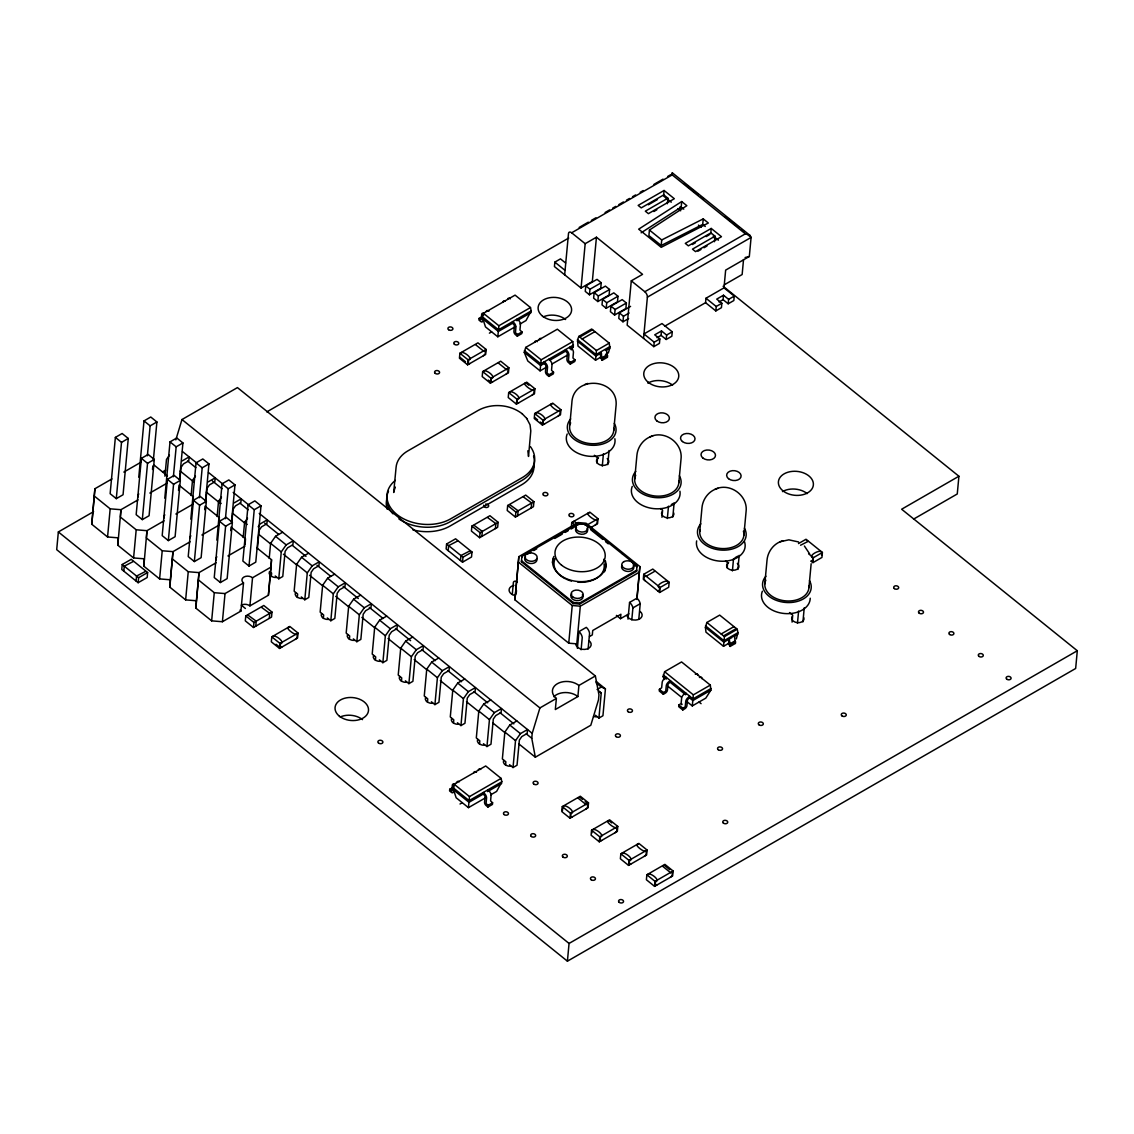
<?xml version="1.0" encoding="UTF-8"?>
<svg xmlns="http://www.w3.org/2000/svg" width="1134" height="1134" viewBox="0 0 1134 1134"><rect width="100%" height="100%" fill="white"/><g stroke="black" fill="none" stroke-linecap="round" stroke-linejoin="round"><path stroke-width="1.5" d="M697.821 675.325L697.835 675.028A3.827 1.942 -51.1 0 0 695.624 674.035L695.312 674.206M701.918 678.628L701.932 678.33A3.827 1.942 -51.1 0 0 699.721 677.338L699.409 677.508M257.064 548.062L271.536 559.714L271.012 567.099L252.528 577.745A6.109 4.182 5.3 0 0 243.923 577.036A6.109 4.182 5.3 0 0 243.512 582.933L240.904 611.084L222.406 621.73L211.647 620.851L195.87 608.136L196.395 600.765L185.636 599.886L169.845 587.171L170.369 579.8L159.611 578.907L143.834 566.206L144.344 558.821L133.585 557.942L117.808 545.227L118.319 537.856L107.56 536.977L91.783 524.262L94.902 488.74L111.968 478.917M91.783 524.262L94.902 488.74M167.237 478.803L166.925 483.226L149.858 493.049M169.845 587.171L172.978 551.648L190.044 541.811M193.361 498.294L192.95 504.191L175.883 514.014M195.87 608.136L199.003 572.613L216.07 562.79M219.386 519.259L218.975 525.155L201.909 534.993M245.1 544.646L245.511 538.749L231.038 527.097L230.741 530.613M245.412 608.49L241.315 605.187A6.109 4.182 5.3 0 1 249.919 605.896L268.404 595.237L271.536 559.714M639.491 572.089L580.31 606.18L576.809 643.857L568.744 643.191L514.949 599.858L518.833 556.638L578.014 522.561L586.08 523.228L639.874 566.561L636.939 599.489M514.949 599.858L518.833 556.638M521.456 561.854L521.853 556.355L578.794 523.568L585.215 524.092L636.968 565.795L636.571 571.295L579.644 604.082L573.194 603.543L521.456 561.854L521.555 560.763L573.308 602.452L579.743 602.99L636.67 570.204L636.571 571.295M750.028 235.433L745.35 233.831L672.207 174.891L672.32 172.822L750.028 235.433L751.091 237.431L749.319 256.482L725.647 270.119L724.002 287.852L705.972 298.242L705.561 302.679L664.623 326.252M601.233 356.912L595.548 360.201L596.441 350.505L609.241 343.134L609.837 348.01L608.348 352.83L605.499 354.46M729.219 643.035L723.535 646.309L724.428 636.628L737.228 629.257L737.951 632.673L736.32 638.938M530.485 307.541L498.875 325.756L497.798 336.798L485.494 326.904L482.12 316.57L483.453 313.324L515.077 295.123L530.485 307.541L531.208 310.957L525.978 320.568L520.038 323.998M501.115 778.392L469.504 796.592L468.427 807.649L456.137 797.741L452.764 787.421L454.096 784.175L485.706 765.974L501.115 778.392L501.838 781.794L496.607 791.419L490.682 794.835M572.769 341.618L541.159 359.818L540.082 370.875L527.778 360.966L524.248 352.305L525.737 347.401L557.361 329.2L572.769 341.618L573.336 346.678L571.635 349.343M692.279 705.915L705.802 698.119L710.876 690.167L710.309 685.092L693.356 694.858L692.279 705.915L686.878 701.563M93.598 511.647L58.344 531.945L56.7 549.678L567.411 961.178L1075.656 668.479L1077.3 650.746L901.643 509.223L958.91 476.237L723.123 286.264M115.37 437.398L110.14 493.701L116.292 498.648L123.053 494.75L128.27 438.461L122.132 433.5L115.37 437.398L121.508 442.359L116.292 498.648M107.56 536.977L110.168 508.826L94.391 496.111M117.808 545.227L120.927 509.705L137.994 499.881M122.231 564.505L121.763 569.495L138.15 582.706L147.179 577.504L147.633 572.528L131.246 559.317L122.231 564.505L138.617 577.716L138.15 582.706M123.804 571.139L124.272 566.164L133.245 561.514M138.773 477.216L144.004 420.912L150.765 417.014L156.903 421.976L153.317 460.673M141.381 458.363L136.165 514.666L142.317 519.613L149.078 515.729L154.295 459.426L148.157 454.479L141.381 458.363L147.533 463.324L142.317 519.613M133.585 557.942L136.193 529.791L120.417 517.09L120.927 509.705L110.168 508.826M147.377 455.769L150.142 425.86L156.903 421.976M136.108 581.047L136.562 576.058L145.535 571.423M152.509 469.476L152.835 465.946M143.834 566.206L146.952 530.684L164.019 520.846M164.926 476.237L166.485 459.426L169.434 455.216M164.799 498.18L170.015 441.877L176.791 437.979L182.928 442.94L179.512 479.88M167.407 479.342L162.19 535.631L168.342 540.592L175.104 536.694L180.32 480.391L174.182 475.444L167.407 479.342L173.559 484.289L168.342 540.592M159.611 578.907L162.219 550.77L146.442 538.055L146.952 530.684L136.193 529.791M173.389 476.734L176.167 446.839L182.928 442.94M170.369 579.8L172.978 551.648L162.219 550.77M178.52 490.441L179.016 485.154M179.739 480.844L180.986 467.435L183.453 463.919L188.768 460.858L189.137 456.903L182.05 460.985M191.107 495.515L192.511 480.391L195.459 476.181M190.824 519.145L196.04 462.842L202.802 458.958L208.954 463.905L205.367 502.603M193.432 500.307L188.216 556.596L194.353 561.557L201.129 557.659L206.345 501.356L200.194 496.409L193.432 500.307L199.584 505.254L194.353 561.557M185.636 599.886L188.244 571.734L172.467 559.019M199.414 497.713L202.192 467.803L208.954 463.905M196.395 600.765L199.003 572.613L188.244 571.734M204.715 509.648L205.041 506.133L219.486 517.784M205.764 501.823L207.012 488.4L209.478 484.884L214.794 481.822L215.162 477.882L208.075 481.95M217.118 516.494L218.522 501.37L221.484 497.146M216.849 540.11L222.066 483.821L228.827 479.923L234.979 484.87L231.549 521.824M219.457 521.271L214.241 577.575L220.379 582.522L227.154 578.623L232.371 522.335L226.219 517.373L219.457 521.271L225.609 526.219L220.379 582.522M211.647 620.851L214.269 592.699L198.493 579.984M225.439 518.677L228.218 488.768L234.979 484.87M222.406 621.73L225.028 593.578L243.512 582.933M231.79 522.788L233.037 509.364L235.489 505.849L240.819 502.787L241.188 498.847L234.1 502.915M243.186 537.488L244.59 522.363L247.538 518.139M248.091 504.786L242.874 561.075L249.012 566.036L255.774 562.138L261.004 505.835L254.852 500.888L248.091 504.786L254.243 509.733L249.012 566.036M245.766 615.875L245.298 620.865L253.506 627.471L271.536 617.08L272.004 612.091L263.797 605.485L245.766 615.875L253.959 622.481L253.506 627.471M247.963 615.124L256.213 621.177L255.76 626.166M249.919 605.896L252.528 577.745M257.39 548.813L259.091 530.358L261.557 526.842L266.873 523.78L267.241 519.84L260.168 523.922L258.198 526.729M261.5 607.342L269.75 613.395L269.282 618.384M269.212 558.452L270.615 543.328L275.534 536.297L282.607 532.229M268.404 595.237L271.012 567.099M271.31 576.441L271.621 573.039M271.791 636.84L271.324 641.83L279.531 648.435L297.562 638.045L298.029 633.056L289.822 626.45L271.791 636.84L279.985 643.446L279.531 648.435M278.766 578.794L281.26 551.918L286.179 544.887L293.267 540.805L292.898 544.745L287.582 547.821L285.116 551.337L282.777 576.483L278.766 578.794L275.264 575.973M276.044 644.254L280.141 647.557L280.495 643.673C286.321 642.822 273.833 632.942 272.302 637.067M281.785 647.131L280.141 647.557M308.632 553.194L301.559 557.262L296.64 564.293L294.145 591.183L297.647 594.003L297.321 597.42M295.308 639.349L297.051 637.818L297.406 633.934C296.073 636.826 283.457 626.677 289.213 627.329M304.791 599.773L307.286 572.883L312.204 565.852L319.292 561.769L318.923 565.724L313.608 568.786L311.141 572.301L308.802 597.462L304.791 599.773L301.29 596.938M334.658 574.158L327.584 578.241L322.651 585.257L320.157 612.147L323.672 614.968L323.346 618.384M330.816 620.737L333.311 593.847L338.23 586.817L345.317 582.748L344.949 586.689L339.619 589.751L337.167 593.266L334.828 618.427L330.816 620.737L327.315 617.917M360.683 595.123L353.595 599.206L348.677 606.236L346.182 633.112L349.697 635.947L349.371 639.349M356.841 641.702L359.336 614.812L364.255 607.781L371.342 603.713L370.974 607.654L365.644 610.716L363.192 614.231L360.853 639.392L356.841 641.702L353.34 638.881M386.708 616.088L379.621 620.17L374.702 627.201L372.207 654.091L375.708 656.912L375.397 660.314M382.867 662.667L385.362 635.791L390.28 628.76L397.354 624.678L396.999 628.619L391.669 631.695L389.217 635.196L386.878 660.357L382.867 662.667L379.366 659.846M412.733 637.067L405.646 641.135L400.727 648.166L398.232 675.056L401.734 677.877L401.422 681.293M408.892 683.632L411.387 656.756L416.306 649.725L423.379 645.643L423.01 649.598L417.695 652.66L415.242 656.175L412.904 681.321L408.892 683.632L405.391 680.811M438.745 658.032L431.671 662.1L426.753 669.131L424.258 696.021L427.759 698.842L427.447 702.258M459.894 353.241L459.426 358.216L467.619 364.822L485.664 354.432L486.117 349.456L477.924 342.851L459.894 353.241L468.087 359.832L467.619 364.822M446.583 543.994L446.13 548.984L462.516 562.195L471.531 556.992L471.999 552.003L455.599 538.806L446.583 543.994L462.984 557.205L462.516 562.195M448.171 550.628L448.639 545.638L457.597 541.003M434.917 704.611L437.412 677.721L442.331 670.69L449.404 666.608L449.036 670.563L443.72 673.624L441.254 677.14L438.929 702.3L434.917 704.611L431.402 701.776M469.873 363.532L468.229 363.943L468.597 360.073C474.409 359.209 461.935 349.329 460.404 353.468M475.614 344.693L483.807 351.299L485.508 350.335L485.139 354.205L483.396 355.736M481.355 317.095L479.101 318.399L478.945 320.057L480.731 321.503A2.665 1.403 60.1 0 0 482.701 321.007M460.461 560.536L460.928 555.547L469.901 550.911M464.77 678.997L457.697 683.079L452.778 690.11L450.283 716.986L453.784 719.807L453.472 723.223M482.659 371.583L482.205 376.573L490.398 383.179L508.429 372.788L508.897 367.799L500.704 361.193L482.659 371.583L490.852 378.189L490.398 383.179M471.886 526.091L471.418 531.081L479.625 537.686L497.656 527.296L498.124 522.306L489.931 515.715L471.886 526.091L480.079 532.697L479.625 537.686M474.097 525.354L482.333 531.407L481.879 536.396M451.984 787.946L449.73 789.236L449.574 790.908L451.375 792.34A2.665 1.403 60.1 0 0 453.345 791.858L453.827 786.585A1.531 0.794 60.1 0 1 454.21 786.046M488.286 380.103L491.008 382.3L491.376 378.416C497.188 377.565 484.714 367.671 483.169 371.81M492.652 381.874L491.008 382.3M460.943 725.576L463.423 698.686L468.356 691.655L475.429 687.587L475.061 691.527L469.745 694.589L467.279 698.105L464.954 723.265L460.943 725.576L457.427 722.755M498.393 363.05L506.586 369.656L508.287 368.678L507.919 372.562L506.175 374.092M487.62 517.558L495.87 523.61L495.402 528.6M512.455 323.332L512.611 321.659L513.957 322.779A3.827 1.999 60.1 0 1 515.942 326.946L515.446 332.673L517.473 334.516L517.317 336.174L515.516 334.728A2.665 1.403 60.1 0 1 513.915 331.355L514.397 326.082A1.531 0.794 60.1 0 0 513.475 324.154L512.455 323.332L498.365 331.44L481.964 318.229M490.795 699.962L483.722 704.044L478.803 711.075L476.308 737.951L479.81 740.786L479.498 744.188M508.684 392.548L508.23 397.538L516.424 404.143L534.454 393.753L534.922 388.764L526.729 382.172L508.684 392.548L516.877 399.154L516.424 404.143M531.052 312.615L516.962 320.724L517.118 319.065L518.465 320.185A3.827 1.999 60.1 0 1 520.463 324.352L519.953 330.079L521.98 331.922L521.824 333.58L517.317 336.174M507.678 505.481L507.21 510.47L515.417 517.076L533.448 506.685L533.916 501.696L525.708 495.09L507.678 505.481L515.871 512.086L515.417 517.076M518.677 402.839L517.033 403.265L517.402 399.381C523.213 398.53 510.725 388.65 509.194 392.789M486.954 746.541L489.449 719.651L494.367 712.62L501.455 708.552L501.086 712.492L495.771 715.554L493.304 719.069L490.979 744.23L486.954 746.541L483.453 743.72M483.084 794.169L483.24 792.51L484.601 793.63A3.827 1.999 60.1 0 1 486.585 797.797L486.089 803.51L488.102 805.367L487.946 807.025L486.16 805.579A2.665 1.403 60.1 0 1 484.544 802.192L485.04 796.933A1.531 0.794 60.1 0 0 484.105 794.991L483.084 794.169L468.994 802.291L452.608 789.08M509.875 504.743L518.125 510.796L517.671 515.772M501.682 783.466L487.592 791.575L487.748 789.916L489.108 791.022A3.827 1.999 60.1 0 1 491.093 795.189L490.597 800.916L492.61 802.759L492.454 804.431L487.946 807.025M512.27 594.585L513.404 582.281A5.642 2.948 60.1 0 1 517.274 582.167M532.2 395.057L533.944 393.526L534.298 389.642C532.966 392.534 520.35 382.385 526.105 383.051L528.841 385.248M523.412 496.947L531.662 503L531.194 507.989M516.183 593.833L516.494 590.502M516.863 720.955L509.776 725.037L504.857 732.068L502.362 758.958L505.863 761.779L505.551 765.181M534.709 413.527L534.242 418.503L542.449 425.108L560.479 414.718L560.947 409.743L552.74 403.137L534.709 413.527L542.903 420.119L542.449 425.108M521.753 557.446L521.853 556.355M544.022 363.56L544.178 361.902L545.539 363.022A3.827 1.999 60.1 0 1 547.524 367.189L547.027 372.902L549.04 374.759L548.884 376.417L547.098 374.971A2.665 1.403 60.1 0 1 545.482 371.583L545.964 366.325A1.531 0.794 60.1 0 0 545.043 364.383L544.022 363.56L540.649 365.517L524.248 352.305M565.597 263.003L560.465 258.878L554.838 262.124L554.427 266.561L581.062 288.022L592.331 281.53L596.441 237.204L642.553 274.343L631.284 280.835L627.159 325.175L653.808 346.635L659.435 343.389L659.846 338.953L654.729 334.828L661.491 330.93L666.608 335.054L666.197 339.491L661.079 335.366L661.491 330.93M540.323 422.032L543.058 424.229L543.413 420.36C549.239 419.495 536.751 409.615 535.22 413.754M544.703 423.818L543.058 424.229M513.022 767.534L515.516 740.658L520.435 733.627L527.508 729.545L527.14 733.485L521.824 736.561L519.372 740.077L517.033 765.223L513.022 767.534L509.52 764.713M548.686 359.308L550.047 360.414A3.827 1.999 60.1 0 1 552.031 364.581L551.535 370.308L553.548 372.15L553.392 373.823L548.884 376.417M564.661 274.811L568.488 233.59A4.281 2.24 60.1 0 1 571.649 232.796L672.207 174.891M558.226 416.022L559.969 414.491L560.324 410.621C558.991 413.499 546.375 403.35 552.13 404.016M565.441 351.228L565.597 349.57L566.957 350.675A3.827 1.999 60.1 0 1 568.942 354.843L568.446 360.569L570.459 362.412L570.303 364.085L568.517 362.639A2.665 1.403 60.1 0 1 566.901 359.251L567.383 353.992A1.531 0.794 60.1 0 0 566.461 352.05L565.441 351.228L549.947 360.158M535.333 757.2L531.761 738.277L532.215 733.329L539.912 707.928L556.369 698.445A15.266 10.447 5.3 0 1 557.389 683.703A15.266 10.447 5.3 0 1 578.907 685.46L595.364 675.977L598.95 694.901L598.497 699.848L590.8 725.25L535.333 757.2L518.819 743.89M581.062 288.022L585.172 243.697L596.441 237.204M573.336 346.678L569.948 348.634L570.104 346.976L571.465 348.081A3.827 1.999 60.1 0 1 573.45 352.249L572.953 358.018L574.966 359.818L574.81 361.477L570.303 364.085M595.548 360.201L578 346.054L577.546 339.732L578.907 336.373L591.693 329.002L609.241 343.134M585.768 285.853L585.257 291.395L589.439 294.783L600.722 288.291L601.233 282.749L597.037 279.361L585.768 285.853L589.963 289.241L589.439 294.783M571.309 527.494L571.777 522.505L589.808 512.114L598.001 518.72L597.547 523.71L590.786 527.608M556.369 698.445L555.334 709.53L577.886 696.545L578.907 685.46M594.145 292.615L593.635 298.157L597.831 301.531L609.1 295.038L609.61 289.496L605.414 286.122L594.145 292.615L598.341 295.988L597.831 301.531M578.694 524.659L578.794 523.568M568.744 643.191L572.231 605.513L518.451 562.166M573.194 603.543L573.308 602.452M602.537 299.362L602.012 304.904L606.208 308.292L617.477 301.8L618.002 296.257L613.806 292.87L602.537 299.362L606.718 302.75L606.208 308.292M600.24 353.539C602.494 350.151 600.694 357.664 602.31 358.854L602.168 360.314L600.623 357.749A3.062 1.602 60.1 0 1 600.651 356.997L600.24 353.539L595.874 356.062L577.404 341.178M585.116 525.184L585.215 524.092M579.644 604.082L579.743 602.99M562.28 806.614L561.812 811.604L570.019 818.209L588.05 807.819L588.518 802.844L580.31 796.238L562.28 806.614L570.473 813.22L570.019 818.209M562.436 810.725L562.79 806.855C564.321 802.716 576.809 812.596 570.983 813.447L570.629 817.331L572.273 816.919M577.39 648.322L578.95 631.595L586.278 627.371A5.642 2.948 60.1 0 1 589.581 633.268L588.107 649.087M610.914 306.123L610.404 311.666L614.585 315.039L625.869 308.547L626.379 303.005L622.183 299.631L610.914 306.123L615.11 309.497L614.585 315.039M602.168 360.314L607.413 357.295L607.541 355.835C605.939 354.644 607.739 347.146 605.471 350.534L609.837 348.01M597.065 463.111L597.547 457.867L594.344 455.287M581.104 649.796L582.252 637.478A5.642 2.948 60.1 0 0 578.95 631.595M595.293 525.014L597.037 523.483L597.391 519.599C596.059 522.49 583.443 512.341 589.198 512.993M602.282 466.117L603.43 453.77M630.575 306.378L619.292 312.871L618.781 318.413L622.977 321.787L628.605 318.555M607.753 464.628L609.071 450.524M578.014 798.081L586.207 804.686L587.894 803.722L585.172 801.511M622.977 321.787L623.487 316.258L629.129 313.012M613.763 430.325L615.975 406.496C619.561 378.161 572.939 374.404 571.848 402.882L569.637 426.71A22.141 15.153 5.3 0 0 592.09 443.72A22.141 15.153 5.3 0 0 613.721 428.34M567.411 961.178L569.055 943.445L1077.3 650.746M585.796 809.123L587.54 807.592L587.894 803.722M595.421 715.242L598.922 718.063L601.247 692.917L598.582 690.762M591.565 830.216L591.097 835.205L599.291 841.811L617.335 831.42L617.789 826.431L609.596 819.825L591.565 830.216L599.758 836.821L599.291 841.811M591.835 833.022L592.076 830.442C593.606 826.303 606.08 836.183 600.269 837.048L599.914 840.932L601.544 840.507M596.101 681.364L605.428 688.877L602.934 715.752L598.922 718.063M703.222 218.89L708.339 223.015L661.207 247.325L638.669 229.167L681.704 201.554L686.835 205.679L649.428 230.046L648.903 235.588L661.207 245.497L702.711 224.419L703.222 218.89L661.717 239.954L661.207 245.497M643.559 338.386L647.386 297.151A4.281 2.24 60.1 0 0 644.807 291.736L631.284 280.835M616.4 615.393L620.496 618.696L620.908 614.259L592.728 630.49L592.317 634.927L589.496 636.543M634.7 479.129L636.911 455.301C637.634 447.037 643.219 439.283 651.114 436.491M664.085 190.469L638.159 205.396L641.234 207.876L663.773 194.892L667.869 198.195L645.331 211.179L648.407 213.646L674.333 198.719L664.085 190.469L663.574 196.012L671.257 202.192M628.009 619.164L629.554 602.438L636.883 598.213A5.5 2.878 60.1 0 1 640.228 603.685L638.811 619.079M653.808 346.635L654.219 342.199L659.846 338.953M667.359 203.737L667.869 198.195M631.794 619.873L632.914 607.909A5.5 2.878 60.1 0 0 629.554 602.438M636.968 565.795L636.869 566.887L632.786 563.584M615.082 832.71L616.825 831.194L617.179 827.31C615.847 830.201 603.231 820.052 608.986 820.704L611.722 822.901M636.854 599.106L639.874 566.561M643.743 574.272L643.29 579.247L659.676 592.458L668.691 587.27L669.159 582.281L652.773 569.07L643.743 574.272L660.144 587.469L659.676 592.458M645.331 580.906L643.857 579.12L644.211 575.236L645.742 576.469L654.772 571.281M679.876 209.889L680.159 206.714M620.837 853.803L620.369 858.778L628.562 865.384L646.607 855.008L647.06 850.018L638.867 843.413L620.837 853.803L629.03 860.408L628.562 865.384M641.121 232.81L681.194 207.083L681.704 201.554M654.219 342.199L643.97 333.949L662.001 323.559L672.249 331.808L671.838 336.245L666.197 339.491M661.958 517.274L662.61 510.286L660.47 508.571M630.816 864.094L629.186 864.505L629.54 860.635C635.352 859.77 622.878 849.89 621.347 854.03M657.635 590.814L659.223 591.494L659.577 587.61C653.964 585.853 667.728 578.085 668.592 582.422M667.345 518.536L668.493 506.189M672.816 517.047L674.12 502.943L671.314 504.573M710.309 685.092L681.577 661.944L664.623 671.711L663.135 676.615L666.211 679.096L666.353 677.423L664.864 678.302A3.827 1.942 -51.1 0 0 662.213 682.101L661.646 687.814L659.393 689.316L659.237 690.975L663.333 694.277L665.304 693.143A2.665 1.361 -51.1 0 0 667.458 690.067L667.94 684.794A1.531 0.78 -51.1 0 1 669.173 683.037L670.463 680.726L668.961 681.605A3.827 1.942 -51.1 0 0 666.31 685.404L665.729 691.159L663.489 692.605L663.333 694.277M644.353 856.298L646.096 854.767L646.451 850.897C645.118 853.774 632.503 843.625 638.258 844.291M678.827 482.744L681.038 458.916C682.98 442.855 664.396 429.616 649.881 436.944M646.862 874.768L646.394 879.757L654.587 886.363L672.632 875.972L673.086 870.983L664.893 864.377L646.862 874.768L655.055 881.373L654.587 886.363M710.706 233.973L711.216 228.43L721.465 236.694L695.525 251.62L692.463 249.154L715.001 236.17L710.905 232.867L688.366 245.851L685.29 243.371L711.216 228.43M714.491 241.698L715.001 236.17M656.841 885.059L655.211 885.484L655.565 881.6C661.377 880.735 648.903 870.855 647.372 874.994M662.582 866.234L670.789 872.84L672.476 871.862L672.122 875.746L670.378 877.262M670.307 682.385L685.673 694.773L685.829 693.115L684.326 693.994A3.827 1.942 -51.1 0 0 681.676 697.779L681.109 703.491L678.855 704.994L678.699 706.652L682.796 709.955L684.766 708.821A2.665 1.361 -51.1 0 0 686.921 705.745L687.417 700.486A1.531 0.78 -51.1 0 1 688.636 698.728L689.926 696.418L688.423 697.297A3.827 1.942 -51.1 0 0 685.772 701.081L685.219 706.794L682.952 708.296L682.796 709.955M705.561 302.679L715.809 310.929L716.22 306.492L721.848 303.246L716.731 299.121L723.492 295.223L728.609 299.348L728.198 303.784L723.081 299.659L723.492 295.223M699.763 531.548L701.974 507.72C702.697 499.456 708.282 491.702 716.178 488.91M721.848 303.246L721.437 307.683L715.809 310.929M724.002 287.852L734.251 296.102L733.84 300.538L728.198 303.784M723.535 646.309L705.986 632.177L705.391 627.3L706.879 622.481L719.679 615.11L737.228 629.257M743.535 259.558L742.146 274.527L724.385 284.747M727.178 567.95L727.659 562.705L725.533 560.99M732.408 570.955L733.542 558.608M730.154 646.423L730.296 644.977C729.417 640.795 728.779 634.317 728.638 643.12A3.062 1.602 60.1 0 0 728.609 643.871L730.154 646.423L735.399 643.417L735.527 641.957C734.137 641.064 735.612 633.183 733.457 636.642L737.823 634.133M737.88 569.466L739.184 555.362M743.89 535.163L746.101 511.335C748.043 495.274 729.46 482.035 714.944 489.364M764.812 583.967L767.023 560.139C767.746 551.875 773.345 544.122 781.241 541.329M792.071 622.112L792.723 615.124L789.519 612.544M797.457 623.374L798.605 611.028M802.929 621.886L804.247 607.781M808.939 587.582L811.15 563.754M821.597 555.192L821.838 552.612C820.973 548.261 807.195 556.029 812.823 557.8L812.454 561.684L810.867 560.99L812.922 562.648L813.39 557.659L822.405 552.471L806.005 539.26L798.492 543.583M822.405 552.471L821.937 557.446L812.922 562.648M958.91 476.237L957.266 493.97L913.565 519.131M672.207 173.856L672.32 172.822M503.085 302.112L503.127 301.828A3.827 1.999 60.1 0 1 505.225 301.02M456.804 782.701L456.86 782.403A3.827 1.999 60.1 0 1 459.284 781.794M534.653 342.355L534.709 342.057A3.827 1.999 60.1 0 1 537.133 341.447L537.417 341.66M539.16 339.761L539.217 339.463A3.827 1.999 60.1 0 1 541.301 338.655M473.714 772.963L473.771 772.665A3.827 1.999 60.1 0 1 476.195 772.056L476.478 772.268M478.222 770.369L478.279 770.071A3.827 1.999 60.1 0 1 480.703 769.462M175.827 439.864L181.979 419.537L237.445 387.601L595.364 675.977M451.771 790.696L452.353 784.997A3.827 1.999 60.1 0 1 454.436 784.204M394.76 487.804L395.171 486.982L393.696 492.496L396.078 467.378C396.645 460.305 401.606 454.55 407.517 451.091L478.392 410.281C492.057 402.896 510.073 404.299 522.32 413.867M121.508 442.359L128.27 438.461M123.833 472.084L140.9 462.261M147.533 463.324L154.295 459.426M579.162 227.438L588.319 222.165M591.367 220.407L595.945 217.785M605.102 212.512L609.667 209.875M612.714 208.117L615.776 206.36M618.824 204.602L623.402 201.965M626.45 200.208L629.498 198.45M632.545 196.692L635.593 194.949M640.171 192.312L643.219 190.555M653.907 184.403L663.05 179.129M667.628 176.493L670.676 174.735M162.559 471.928L165.621 470.171M266.773 411.911L568.687 238.055M648.322 204.786L657.465 199.513M173.559 484.289L180.32 480.391M653.836 211.519L656.841 209.79M489.392 333.155L491.646 331.851M531.208 310.957L498.506 329.781L482.12 316.57M199.584 505.254L206.345 501.356M497.798 336.798L515.587 326.549M589.963 289.241L601.233 282.749M468.087 359.832L486.117 349.456M517.473 334.516L521.98 331.922M598.341 295.988L609.61 289.496M692.392 244.519L695.454 242.761M706.128 236.609L709.175 234.851M606.718 302.75L618.002 296.257M697.963 251.224L700.968 249.494M703.973 247.765L706.978 246.035M225.609 526.219L232.371 522.335M254.243 509.733L261.004 505.835M138.617 577.716L147.633 572.528M490.852 378.189L508.897 367.799M644.807 291.736L745.35 233.831M615.11 309.497L626.379 303.005M647.386 297.151L751.091 237.431L748.369 235.234M579.786 337.082L592.586 329.71M582.167 338.995L594.953 331.624M573.492 345.019L540.79 363.844L524.404 350.647M540.082 370.875L546.007 367.459M551.946 364.042L568.262 354.644M227.934 555.958L244.987 546.12M549.04 374.759L553.548 372.15M570.459 362.412L574.966 359.818M516.877 399.154L534.922 388.764M609.964 346.565L596.002 354.602L577.546 339.732M601.672 357.876L606.903 354.857M602.31 358.854L607.541 355.835M657.025 337.705L661.079 335.366M719.027 301.998L723.081 299.659M666.608 335.054L672.249 331.808M728.609 299.348L734.251 296.102M542.903 420.119L560.947 409.743M253.959 622.481L272.004 612.091M279.985 643.446L298.029 633.056M480.079 532.697L498.124 522.306M515.871 512.086L533.916 501.696M462.984 557.205L471.999 552.003M572.287 522.731L574.031 521.201L578.127 524.503M527.749 554.002L530.74 552.272M533.745 550.543L536.736 548.828M554.724 538.466L562.209 534.157M565.2 532.427L568.205 530.698M571.196 528.983L574.201 527.253M586.732 525.212L598.001 518.72M660.144 587.469L669.159 582.281M632.914 607.909L640.228 603.685M620.496 618.696L628.945 613.834M734.96 557.8L737.78 556.184M800.547 545.241L808.003 541.457L806.472 540.223M597.079 689.486L601.332 687.034L605.428 688.877M721.167 633.991L733.967 626.62M723.549 635.905L736.335 628.534M737.951 632.673L723.988 640.724L705.532 625.84M732.153 637.393L723.861 642.17L705.391 627.3M729.658 643.984L734.889 640.979M730.296 644.977L735.527 641.957M460.021 803.992L462.289 802.702M501.838 781.794L469.15 800.618L452.764 787.421M468.427 807.649L486.231 797.4M488.102 805.367L492.61 802.759M711.032 688.508L693.002 698.884L663.291 674.957M710.876 690.167L692.846 700.557L689.77 698.076M570.473 813.22L588.518 802.844M599.758 836.821L617.789 826.431M629.03 860.408L647.06 850.018M655.055 881.373L673.086 870.983M584.832 384.525L586.065 384.072M586.788 383.802L587.809 383.434M651.852 436.221L652.872 435.853M716.915 488.641L717.935 488.272M780.008 541.783L788.853 539.827L798.591 541.967M781.964 541.06L782.984 540.691M745.095 257.546L749.319 256.482M451.658 790.752L449.73 789.236M572.231 605.513L580.31 606.18M214.269 592.699L225.028 593.578M599.206 691.995L601.247 692.917M510.357 298.823L510.073 298.611A3.827 1.999 60.1 0 0 507.734 298.922M488.938 311.155L488.655 310.957A3.827 1.999 60.1 0 0 486.316 311.255M684.44 183.722L698.048 194.679M700.769 196.877L703.491 199.074M725.25 216.608L738.858 227.565M741.565 229.748L744.287 231.946M681.194 207.083L683.759 209.152M702.711 224.419L705.277 226.488M713.258 236.042L718.389 240.167M677.948 208.599L680.683 210.796M698.445 225.113L701.166 227.31M713.47 237.219L716.192 239.416M649.428 230.046L661.717 239.954M705.972 298.242L716.22 306.492M571.649 232.796L585.172 243.697M619.292 312.871L623.487 316.258M554.838 262.124L565.072 270.388M607.413 357.295L606.151 355.835M578.907 336.373L596.441 350.505M808.599 553.803L813.39 557.659M483.453 313.324L498.875 325.756M525.737 347.401L541.159 359.818M479.101 318.399L481.156 319.831L481.709 314.161A3.827 1.999 60.1 0 1 484.147 313.551M460.035 357.338L465.507 361.746M534.865 417.624L537.601 419.835M735.399 643.417L734.265 642.213M706.879 622.481L724.428 636.628M590.573 529.578L602.82 539.444M605.542 541.641L608.278 543.838M571.777 522.505L575.874 525.807M664.623 671.711L693.356 694.858M699.04 702.017L701.096 703.675M668.011 686.368L681.491 697.226M659.393 689.316L663.489 692.605M678.855 704.994L682.952 708.296M596.002 682.739L601.332 687.034M181.979 419.537L539.912 707.928M182.475 451.545L196.82 463.097M208.5 472.509L222.845 484.062M233.193 492.411L248.885 505.055M259.247 513.404L532.215 733.329M144.004 420.912L150.142 425.86M170.015 441.877L176.167 446.839M196.04 462.842L202.192 467.803M222.066 483.821L228.218 488.768M187.592 460.985L195.856 467.633M212.37 480.944L222.009 488.711M239.912 503.127L248.176 509.79M264.69 523.1L278.454 534.185M292.218 545.284L305.982 556.369M316.996 565.242L330.774 576.341M343.163 586.321L358.301 598.525M369.315 607.399L383.079 618.484M395.468 628.463L410.607 640.667M421.621 649.541L435.385 660.64M447.788 670.619L461.552 681.704M473.941 691.697L487.705 702.782M500.094 712.762L513.858 723.861M526.247 733.84L531.761 738.277M275.534 536.297L286.179 544.887M301.559 557.262L312.204 565.852M327.584 578.241L338.23 586.817M353.595 599.206L364.255 607.781M379.621 620.17L390.28 628.76M405.646 641.135L416.306 649.725M431.671 662.1L442.331 670.69M457.697 683.079L468.356 691.655M483.722 704.044L494.367 712.62M509.776 725.037L520.435 733.627M218.522 501.37L221.187 503.51M244.59 522.363L247.255 524.503M270.615 543.328L281.26 551.918M296.64 564.293L307.286 572.883M322.651 585.257L333.311 593.847M348.677 606.236L359.336 614.812M374.702 627.201L385.362 635.791M400.727 648.166L411.387 656.756M426.753 669.131L437.412 677.721M452.778 690.11L463.423 698.686M478.803 711.075L489.449 719.651M504.857 732.068L515.516 740.658M180.164 471.021L193.928 482.12M206.317 492.099L220.081 503.198M232.47 513.178L244.873 523.157M258.637 534.256L271.026 544.235M283.415 554.214L297.179 565.313M309.568 575.292L321.957 585.272M335.721 596.356L349.485 607.455M361.874 617.435L374.277 627.414M388.041 638.513L400.43 648.492M414.193 659.591L426.582 669.57M440.346 680.655L452.735 690.649M466.499 701.733L478.888 711.713M492.666 722.812L505.055 732.791M579.701 797.117L582.437 799.314M664.283 865.256L669.74 869.665M154.295 465.252L167.435 475.855M180.306 486.217L193.46 496.82M454.096 784.175L469.504 796.592M58.344 531.945L569.055 943.445M804.389 546.007L809.605 553.803M526.672 418.403L530.046 424.796L530.797 430.892L528.515 456.463L527.834 450.765M522.108 413.655L526.941 418.673M663.135 676.615L664.311 679.507M673.766 512.979A6.194 4.238 5.3 0 1 667.43 517.827A6.194 4.238 5.3 0 1 661.831 512.001M640.157 611.453A7.754 5.316 5.3 0 1 637.974 619.646A7.754 5.316 5.3 0 1 626.875 615.507M514.467 595.378A7.754 5.316 5.3 0 1 509.095 590.247A7.754 5.316 5.3 0 1 513.915 585.342M589.184 640.809A7.754 5.316 5.3 0 1 587.001 649.002A7.754 5.316 5.3 0 1 575.888 644.863M803.878 617.817A6.194 4.238 5.3 0 1 797.542 622.665A6.194 4.238 5.3 0 1 791.943 616.839M510.867 766.201A6.194 4.238 5.3 0 1 503.652 760.404M484.842 745.236A6.194 4.238 5.3 0 1 477.641 739.439M458.816 724.272A6.194 4.238 5.3 0 1 451.616 718.46M432.791 703.307A6.194 4.238 5.3 0 1 425.59 697.495M406.766 682.328A6.194 4.238 5.3 0 1 399.565 676.53M380.741 661.363A6.194 4.238 5.3 0 1 373.54 655.565M354.715 640.398A6.194 4.238 5.3 0 1 347.514 634.601M328.704 619.433A6.194 4.238 5.3 0 1 321.489 613.622M302.679 598.468A6.194 4.238 5.3 0 1 295.464 592.657M607.229 458.533A6.194 4.238 5.3 0 1 606.818 464.515A6.194 4.238 5.3 0 1 598.086 463.806A6.194 4.238 5.3 0 1 598.497 457.824M485.636 504.077A2.523 1.729 5.3 0 1 488.683 505.849A2.523 1.729 5.3 0 1 485.834 507.479A2.523 1.729 5.3 0 1 483.779 505.14M622.07 553.364A2.523 1.729 5.3 0 1 622.665 554.186M737.355 563.371A6.194 4.238 5.3 0 1 736.93 569.353A6.194 4.238 5.3 0 1 728.198 568.644A6.194 4.238 5.3 0 1 728.623 562.662M596.768 716.731A6.194 4.238 5.3 0 1 593.564 716.475M276.653 577.489A6.194 4.238 5.3 0 1 269.438 571.692M543.271 316.896A16.797 11.496 5.3 0 1 565.611 319.519M340.186 717A16.797 11.496 5.3 0 1 362.526 719.622M782.46 491.589A17.563 12.02 5.3 0 1 807.21 493.616M647.826 383.108A17.563 12.02 5.3 0 1 672.575 385.149M679.932 491.192A24.424 16.727 5.3 0 1 653.893 508.642A24.424 16.727 5.3 0 1 632.262 486.373M679.379 475.798A24.424 16.727 5.3 0 1 654.928 497.557A24.424 16.727 5.3 0 1 635.777 471.39M678.77 480.759A22.141 15.153 5.3 0 1 654.261 495.912A22.141 15.153 5.3 0 1 635.72 475.274M536.736 558.523A6.109 4.182 5.3 0 1 535.149 562.492L533.887 563.088A6.109 4.182 5.3 0 1 526.53 562.053L525.566 561.146A6.109 4.182 5.3 0 1 525.566 556.95M633.226 565.781A6.109 4.182 5.3 0 1 632.644 569.92L631.553 570.657A6.109 4.182 5.3 0 1 624.139 570.487L622.977 569.679A6.109 4.182 5.3 0 1 621.971 565.497M605.315 560.664A26.72 18.286 5.3 0 1 577.986 581.529A26.72 18.286 5.3 0 1 553.874 556.44M582.366 594.797A6.109 4.182 5.3 0 1 576.653 600.623A6.109 4.182 5.3 0 1 571.819 593.933M586.987 528.444A6.109 4.182 5.3 0 1 581.288 534.27A6.109 4.182 5.3 0 1 576.455 527.579M552.471 562.79A26.72 18.286 5.3 0 1 553.718 558.141M603.77 559.232A26.72 18.286 5.3 0 1 604.493 571.805M604.039 564.009A25.189 17.251 5.3 0 1 577.901 582.181M571.451 581.062A25.189 17.251 5.3 0 1 566.915 579.488M565.512 578.836A25.189 17.251 5.3 0 1 555.164 558.523M682.115 704.143A2.665 1.361 -51.1 0 1 681.69 704.696M530.457 446.668A38.173 26.125 5.3 0 1 522.221 477.641L450.637 518.862A38.173 26.125 5.3 0 1 398.941 516.027A38.173 26.125 5.3 0 1 395.312 480.391M533.561 456.038A38.173 26.125 5.3 0 1 521.966 480.419L450.382 521.64A38.173 26.125 5.3 0 1 398.913 518.961M392.917 513.801A38.173 26.125 5.3 0 1 388.494 491.249M533.887 463.891A38.173 26.125 5.3 0 1 521.555 484.842L449.971 526.077A38.173 26.125 5.3 0 1 412.762 529.805M387.148 509.166A38.173 26.125 5.3 0 1 386.878 498.946M810.229 598.228A24.424 16.727 5.3 0 1 782.432 613.281A24.424 16.727 5.3 0 1 762.374 591.211M809.492 580.636A24.424 16.727 5.3 0 1 785.04 602.395A24.424 16.727 5.3 0 1 765.904 576.228M808.896 585.598A22.141 15.153 5.3 0 1 784.388 600.751A22.141 15.153 5.3 0 1 765.847 580.126M614.869 438.773A24.424 16.727 5.3 0 1 588.829 456.222A24.424 16.727 5.3 0 1 567.198 433.953M614.316 423.379A24.424 16.727 5.3 0 1 589.864 445.138A24.424 16.727 5.3 0 1 570.714 418.956M569.963 424.754A22.141 15.153 5.3 0 1 570.671 422.854M137.965 497.061A6.109 4.182 5.3 0 1 138.802 493.956M163.991 518.025A6.109 4.182 5.3 0 1 164.827 514.921M240.904 611.084A6.109 4.182 5.3 0 1 239.997 610.135M216.041 559.969A6.109 4.182 5.3 0 1 216.877 556.851M189.888 537.899A6.109 4.182 5.3 0 1 190.852 535.886M553.803 696.744A15.266 10.447 5.3 0 1 577.886 696.545M570.983 349.456A1.531 0.794 60.1 0 1 571.366 349.853M483.197 315.748A1.531 0.794 60.1 0 1 483.679 315.181M744.4 541.428A24.424 16.727 5.3 0 1 722.145 561.245A24.424 16.727 5.3 0 1 696.659 540.904M744.428 528.217A24.424 16.727 5.3 0 1 719.977 549.976A24.424 16.727 5.3 0 1 700.84 523.809M743.408 531.194A22.141 15.153 5.3 0 1 722.216 548.572A22.141 15.153 5.3 0 1 700.089 529.592M624.012 561.599L622.92 562.336A6.109 4.182 5.3 0 0 623.19 567.454L624.352 568.262A6.109 4.182 5.3 0 0 631.766 568.446L632.843 567.695A6.109 4.182 5.3 0 0 632.588 562.577L631.425 561.784A6.109 4.182 5.3 0 0 624.012 561.599M528.019 553.307L526.743 553.902A6.109 4.182 5.3 0 0 525.765 558.92L526.743 559.827A6.109 4.182 5.3 0 0 534.086 560.862L535.347 560.267A6.109 4.182 5.3 0 0 536.339 555.249L535.361 554.342A6.109 4.182 5.3 0 0 528.019 553.307M1006.737 679.153A2.523 1.729 5.3 0 0 1010.989 678.727A2.523 1.729 5.3 0 0 1008.069 676.374A2.523 1.729 5.3 0 0 1006.737 679.153M435.215 373.341A2.523 1.729 5.3 0 0 439.468 372.916A2.523 1.729 5.3 0 0 436.547 370.549A2.523 1.729 5.3 0 0 435.215 373.341M448.554 329.696A2.523 1.729 5.3 0 0 452.806 329.271A2.523 1.729 5.3 0 0 449.886 326.918A2.523 1.729 5.3 0 0 448.554 329.696M454.422 344.297A2.523 1.729 5.3 0 0 458.675 343.871A2.523 1.729 5.3 0 0 455.74 341.518A2.523 1.729 5.3 0 0 454.422 344.297M542.449 316.06A16.797 11.496 5.3 0 0 570.813 313.225A16.797 11.496 5.3 0 0 551.294 297.491A16.797 11.496 5.3 0 0 542.449 316.06M339.378 716.164A16.797 11.496 5.3 0 0 367.728 713.329A16.797 11.496 5.3 0 0 348.209 697.594A16.797 11.496 5.3 0 0 339.378 716.164M919.135 613.125A2.523 1.729 5.3 0 0 923.388 612.686A2.523 1.729 5.3 0 0 920.468 610.333A2.523 1.729 5.3 0 0 919.135 613.125M531.307 836.467A2.523 1.729 5.3 0 0 535.56 836.041A2.523 1.729 5.3 0 0 532.626 833.688A2.523 1.729 5.3 0 0 531.307 836.467M378.529 743.054A2.523 1.729 5.3 0 0 382.782 742.628A2.523 1.729 5.3 0 0 379.862 740.261A2.523 1.729 5.3 0 0 378.529 743.054M718.191 749.687A2.523 1.729 5.3 0 0 722.443 749.262A2.523 1.729 5.3 0 0 719.523 746.909A2.523 1.729 5.3 0 0 718.191 749.687M628.08 711.698A2.523 1.729 5.3 0 0 632.347 711.273A2.523 1.729 5.3 0 0 629.413 708.906A2.523 1.729 5.3 0 0 628.08 711.698M619.192 902.338A2.523 1.729 5.3 0 0 623.445 901.913A2.523 1.729 5.3 0 0 620.511 899.56A2.523 1.729 5.3 0 0 619.192 902.338M758.944 724.782A2.523 1.729 5.3 0 0 763.21 724.357A2.523 1.729 5.3 0 0 760.276 721.989A2.523 1.729 5.3 0 0 758.944 724.782M841.91 715.852A2.523 1.729 5.3 0 0 846.162 715.412A2.523 1.729 5.3 0 0 843.228 713.059A2.523 1.729 5.3 0 0 841.91 715.852M894.329 588.574A2.523 1.729 5.3 0 0 898.582 588.149A2.523 1.729 5.3 0 0 895.647 585.796A2.523 1.729 5.3 0 0 894.329 588.574M504.106 814.552A2.523 1.729 5.3 0 0 508.358 814.127A2.523 1.729 5.3 0 0 505.424 811.774A2.523 1.729 5.3 0 0 504.106 814.552M569.552 516.183A2.523 1.729 5.3 0 0 573.804 515.757A2.523 1.729 5.3 0 0 570.884 513.404A2.523 1.729 5.3 0 0 569.552 516.183M543.526 495.218A2.523 1.729 5.3 0 0 547.793 494.793A2.523 1.729 5.3 0 0 544.859 492.439A2.523 1.729 5.3 0 0 543.526 495.218M978.926 656.345A2.523 1.729 5.3 0 0 983.178 655.92A2.523 1.729 5.3 0 0 980.258 653.553A2.523 1.729 5.3 0 0 978.926 656.345M591.083 879.701A2.523 1.729 5.3 0 0 595.336 879.275A2.523 1.729 5.3 0 0 592.416 876.908A2.523 1.729 5.3 0 0 591.083 879.701M533.717 784.019A2.523 1.729 5.3 0 0 537.97 783.594A2.523 1.729 5.3 0 0 535.035 781.241A2.523 1.729 5.3 0 0 533.717 784.019M723.379 823.1A2.523 1.729 5.3 0 0 727.631 822.674A2.523 1.729 5.3 0 0 724.711 820.321A2.523 1.729 5.3 0 0 723.379 823.1M616.046 736.618A2.523 1.729 5.3 0 0 620.298 736.193A2.523 1.729 5.3 0 0 617.364 733.826A2.523 1.729 5.3 0 0 616.046 736.618M949.541 634.445A2.523 1.729 5.3 0 0 953.793 634.005A2.523 1.729 5.3 0 0 950.873 631.652A2.523 1.729 5.3 0 0 949.541 634.445M562.974 857.063A2.523 1.729 5.3 0 0 567.227 856.624A2.523 1.729 5.3 0 0 564.307 854.271A2.523 1.729 5.3 0 0 562.974 857.063M728.524 478.676A7.258 4.961 5.3 0 0 740.771 477.457A7.258 4.961 5.3 0 0 732.351 470.667A7.258 4.961 5.3 0 0 728.524 478.676M702.91 458.051A7.258 4.961 5.3 0 0 715.157 456.818A7.258 4.961 5.3 0 0 706.737 450.028A7.258 4.961 5.3 0 0 702.91 458.051M682.427 441.537A7.258 4.961 5.3 0 0 694.674 440.304A7.258 4.961 5.3 0 0 686.24 433.514A7.258 4.961 5.3 0 0 682.427 441.537M656.813 420.898A7.258 4.961 5.3 0 0 669.06 419.665A7.258 4.961 5.3 0 0 660.626 412.875A7.258 4.961 5.3 0 0 656.813 420.898M782.928 490.809A17.563 12.02 5.3 0 0 812.568 487.833A17.563 12.02 5.3 0 0 792.17 471.39A17.563 12.02 5.3 0 0 782.928 490.809M648.294 382.342A17.563 12.02 5.3 0 0 677.948 379.366A17.563 12.02 5.3 0 0 657.536 362.923A17.563 12.02 5.3 0 0 648.294 382.342M572.642 596.824A6.109 4.182 5.3 0 0 582.961 595.789A6.109 4.182 5.3 0 0 575.859 590.077A6.109 4.182 5.3 0 0 572.642 596.824M577.277 530.471A6.109 4.182 5.3 0 0 587.582 529.436A6.109 4.182 5.3 0 0 580.48 523.71A6.109 4.182 5.3 0 0 577.277 530.471M561.486 565.101A25.189 17.251 5.3 0 0 604.025 560.834A25.189 17.251 5.3 0 0 574.74 537.247A25.189 17.251 5.3 0 0 561.486 565.101"/></g></svg>
